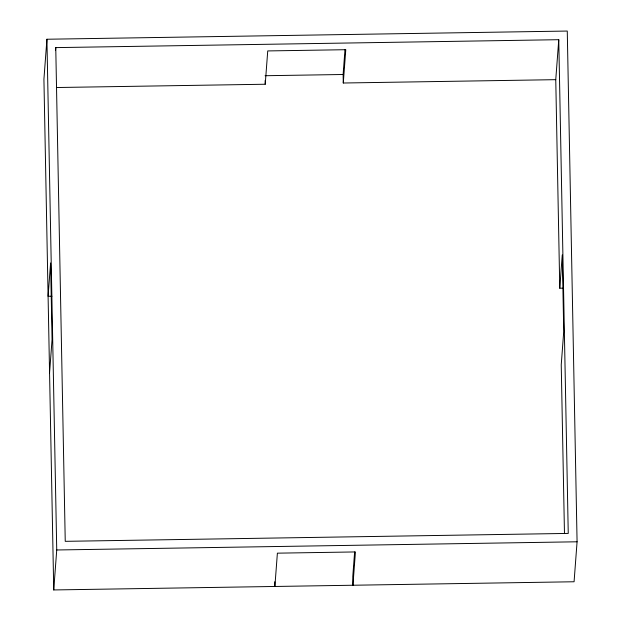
<?xml version="1.0" encoding="UTF-8"?>
<svg xmlns="http://www.w3.org/2000/svg" width="621" height="621" viewBox="0 0 621 621"><rect width="100%" height="100%" fill="white"/><g stroke="black" fill="none" stroke-linecap="round" stroke-linejoin="round"><path stroke-width="0.93" d="M46.924 39.239L43.92 79.209L53.732 589.95L574.076 581.761L577.08 541.791L567.268 31.05L46.924 39.239L56.736 549.981L53.732 589.95M55.548 50.464L55.758 47.615L558.76 39.697L568.246 533.416L65.244 541.333L55.758 47.615M49.564 372.887L52.063 339.578L50.596 262.962L48.089 296.271L51.947 296.209M56.62 87.522L265.229 84.239L267.736 50.93L345.788 49.703L343.281 83.012L555.756 79.667L558.76 39.697M343.281 83.012L343.118 74.497L344.981 49.758M354.622 551.984L352.767 576.73L352.93 585.246L355.429 551.937L277.385 553.164L274.878 586.472L274.785 581.745M562.649 288.175L559.762 288.222L562.269 254.913L563.736 331.529L561.237 364.83L564.473 533.618M265.066 75.723L343.118 74.497M56.736 549.981L577.08 541.791M555.756 79.667L559.762 288.222M265.159 80.458L265.229 84.239"/></g></svg>
